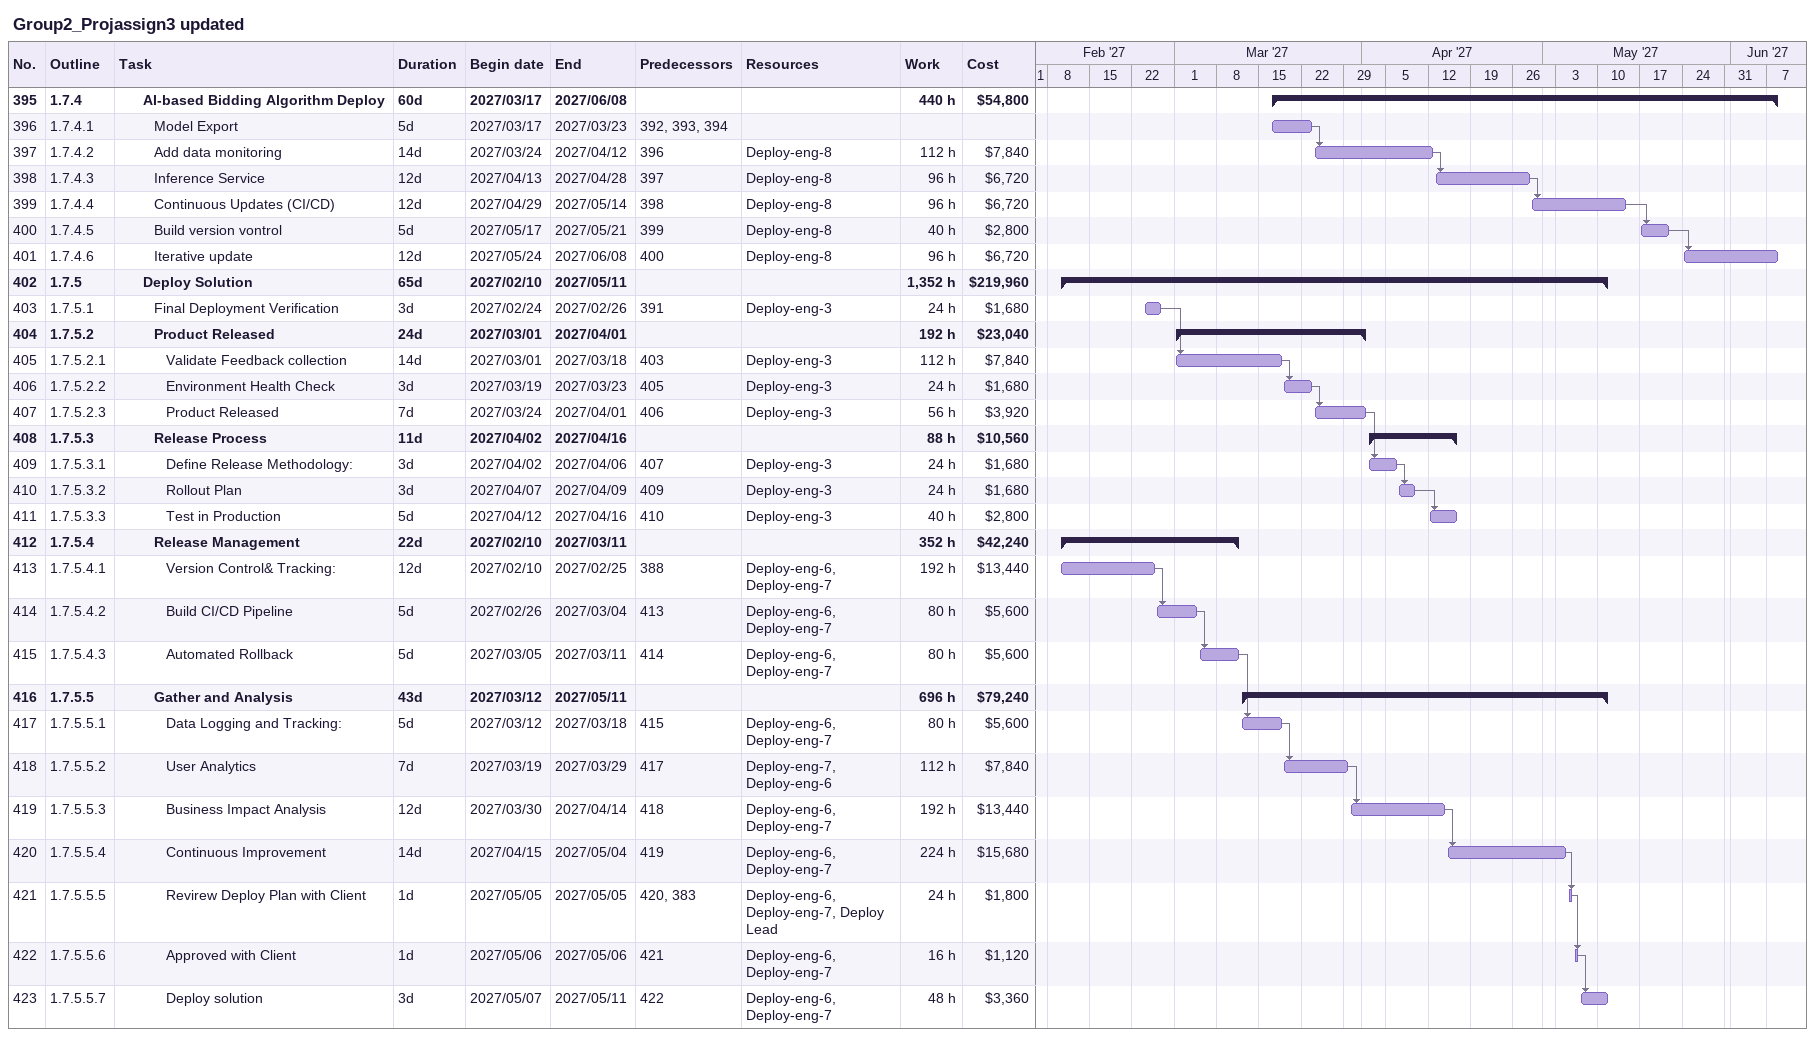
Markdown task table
Group2_Projassign3 updated

| ID | WBS | Task | Duration | Start | Finish | Predecessors | Resources | Work (h) | Cost ($) |
|---|---|---|---|---|---|---|---|---|---|
| 395 | 1.7.4 | **AI-based Bidding Algorithm Deploy** | 60d | 2027-03-17 | 2027-06-08 |  |  | 440 | 54800 |
| 396 | 1.7.4.1 | Model Export | 5d | 2027-03-17 | 2027-03-23 | 392, 393, 394 |  |  |  |
| 397 | 1.7.4.2 | Add data monitoring | 14d | 2027-03-24 | 2027-04-12 | 396 | Deploy-eng-8 | 112 | 7840 |
| 398 | 1.7.4.3 | Inference Service | 12d | 2027-04-13 | 2027-04-28 | 397 | Deploy-eng-8 | 96 | 6720 |
| 399 | 1.7.4.4 | Continuous Updates (CI/CD) | 12d | 2027-04-29 | 2027-05-14 | 398 | Deploy-eng-8 | 96 | 6720 |
| 400 | 1.7.4.5 | Build version vontrol | 5d | 2027-05-17 | 2027-05-21 | 399 | Deploy-eng-8 | 40 | 2800 |
| 401 | 1.7.4.6 | Iterative update | 12d | 2027-05-24 | 2027-06-08 | 400 | Deploy-eng-8 | 96 | 6720 |
| 402 | 1.7.5 | **Deploy Solution** | 65d | 2027-02-10 | 2027-05-11 |  |  | 1352 | 219960 |
| 403 | 1.7.5.1 | Final Deployment Verification | 3d | 2027-02-24 | 2027-02-26 | 391 | Deploy-eng-3 | 24 | 1680 |
| 404 | 1.7.5.2 | **Product Released** | 24d | 2027-03-01 | 2027-04-01 |  |  | 192 | 23040 |
| 405 | 1.7.5.2.1 | Validate Feedback collection | 14d | 2027-03-01 | 2027-03-18 | 403 | Deploy-eng-3 | 112 | 7840 |
| 406 | 1.7.5.2.2 | Environment Health Check | 3d | 2027-03-19 | 2027-03-23 | 405 | Deploy-eng-3 | 24 | 1680 |
| 407 | 1.7.5.2.3 | Product Released | 7d | 2027-03-24 | 2027-04-01 | 406 | Deploy-eng-3 | 56 | 3920 |
| 408 | 1.7.5.3 | **Release Process** | 11d | 2027-04-02 | 2027-04-16 |  |  | 88 | 10560 |
| 409 | 1.7.5.3.1 | Define Release Methodology: | 3d | 2027-04-02 | 2027-04-06 | 407 | Deploy-eng-3 | 24 | 1680 |
| 410 | 1.7.5.3.2 | Rollout Plan | 3d | 2027-04-07 | 2027-04-09 | 409 | Deploy-eng-3 | 24 | 1680 |
| 411 | 1.7.5.3.3 | Test in Production | 5d | 2027-04-12 | 2027-04-16 | 410 | Deploy-eng-3 | 40 | 2800 |
| 412 | 1.7.5.4 | **Release Management** | 22d | 2027-02-10 | 2027-03-11 |  |  | 352 | 42240 |
| 413 | 1.7.5.4.1 | Version Control& Tracking: | 12d | 2027-02-10 | 2027-02-25 | 388 | Deploy-eng-6, Deploy-eng-7 | 192 | 13440 |
| 414 | 1.7.5.4.2 | Build CI/CD Pipeline | 5d | 2027-02-26 | 2027-03-04 | 413 | Deploy-eng-6, Deploy-eng-7 | 80 | 5600 |
| 415 | 1.7.5.4.3 | Automated Rollback | 5d | 2027-03-05 | 2027-03-11 | 414 | Deploy-eng-6, Deploy-eng-7 | 80 | 5600 |
| 416 | 1.7.5.5 | **Gather and Analysis** | 43d | 2027-03-12 | 2027-05-11 |  |  | 696 | 79240 |
| 417 | 1.7.5.5.1 | Data Logging and Tracking: | 5d | 2027-03-12 | 2027-03-18 | 415 | Deploy-eng-6, Deploy-eng-7 | 80 | 5600 |
| 418 | 1.7.5.5.2 | User Analytics | 7d | 2027-03-19 | 2027-03-29 | 417 | Deploy-eng-7, Deploy-eng-6 | 112 | 7840 |
| 419 | 1.7.5.5.3 | Business Impact Analysis | 12d | 2027-03-30 | 2027-04-14 | 418 | Deploy-eng-6, Deploy-eng-7 | 192 | 13440 |
| 420 | 1.7.5.5.4 | Continuous Improvement | 14d | 2027-04-15 | 2027-05-04 | 419 | Deploy-eng-6, Deploy-eng-7 | 224 | 15680 |
| 421 | 1.7.5.5.5 | Revirew Deploy Plan with Client | 1d | 2027-05-05 | 2027-05-05 | 420, 383 | Deploy-eng-6, Deploy-eng-7, Deploy Lead | 24 | 1800 |
| 422 | 1.7.5.5.6 | Approved with Client | 1d | 2027-05-06 | 2027-05-06 | 421 | Deploy-eng-6, Deploy-eng-7 | 16 | 1120 |
| 423 | 1.7.5.5.7 | Deploy solution | 3d | 2027-05-07 | 2027-05-11 | 422 | Deploy-eng-6, Deploy-eng-7 | 48 | 3360 |
